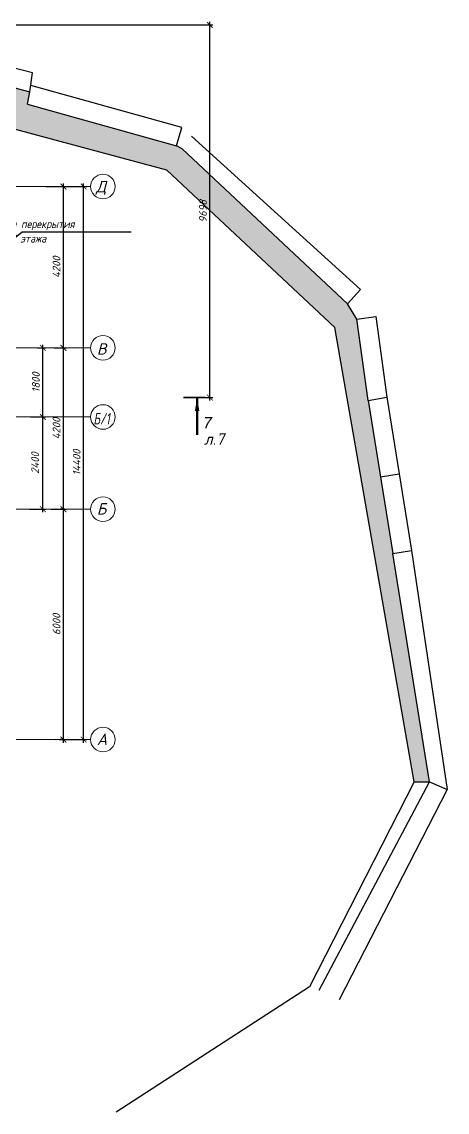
# Model space of a CAD drawing. Header units: millimetres. Extents: x -6419137 to 687965, y -598396 to 179722.
# Drawn here: x 247648 to 258738, y 37960 to 66350 of the extents above; entities that cross this region are included whole.
import ezdxf
from ezdxf.enums import TextEntityAlignment as Align

# ---------------------------------------------------------------- set-up
doc = ezdxf.new("R2010")
doc.units = ezdxf.units.MM
doc.header["$MEASUREMENT"] = 0
doc.linetypes.add('Double Dashed', pattern=[1797.222233, 1325, -211.666656, 63.333344, -197.222233])
for name, color, linetype in [('RAM_TXT', 5, 'Continuous'), ('оси', 7, 'Continuous'), ('размеры', 7, 'Continuous'), ('стены наруж', 7, 'Continuous'), ('текст', 7, 'Continuous')]:
    doc.layers.add(name, color=color, linetype=linetype)
for name, color, linetype, lineweight in [('оси_Ном._пера__96', 7, 'Continuous', 5), ('оси_Ном._пера__97', 7, 'Continuous', 20), ('разрезы_Ном._пера__100', 7, 'Continuous', 50), ('разрезы_Ном._пера__97', 7, 'Continuous', 20), ('текст_Ном._пера__96', 7, 'Continuous', 5)]:
    doc.layers.add(name, color=color, linetype=linetype, lineweight=lineweight)
doc.styles.get("Standard").update_dxf_attribs({"font": 'isocpeui.ttf'})
doc.styles.add('СГЕНЕРИР_СТИЛЬ_2', font='gost_2_304-81_type.ttf')
doc.styles.add('СГЕНЕРИР_СТИЛЬ_7', font='ariali.ttf')
doc.dimstyles.get("Standard").update_dxf_attribs({"dimtxt": 150, "dimasz": 100, "dimexe": 100, "dimexo": 100, "dimgap": 80, "dimtad": 1, "dimtoh": 1, "dimdec": 0, "dimzin": 0, "dimdsep": 46, "dimtxsty": 'Standard', "dimblk": 'ARCHTICK', "dimblk2": 'ARCHTICK', "dimcen": 0.09, "dimdle": 100, "dimadec": 0, "dimazin": 0, "dimtfac": 1, "dimtdec": 0, "dimtofl": 0, "dimtmove": 0, "dimatfit": 3, "dimfxl": 1, "dimtolj": 1, "dimtzin": 0, "dimarcsym": 0})
doc.dimstyles.new('STEP', dxfattribs={"dimtxt": 200, "dimasz": 150, "dimexe": 80, "dimexo": 80, "dimgap": 80, "dimtad": 1, "dimdec": 0, "dimzin": 0, "dimdsep": 46, "dimtxsty": 'Standard', "dimblk": 'ARCHTICK', "dimcen": 150, "dimdle": 80, "dimadec": 0, "dimazin": 0, "dimtfac": 1, "dimtdec": 0, "dimtofl": 0, "dimtmove": 1, "dimatfit": 3, "dimfxl": 1, "dimtolj": 1, "dimtzin": 0, "dimarcsym": 0})

# ---------------------------------------------------------------- blocks, each defined once
blk = doc.blocks.new('A$C07077E92')
at = {"layer": 'стены наруж', "true_color": 0xcbc8bd}
h = blk.add_hatch(dxfattribs=at)
h.set_pattern_fill('ZIGZAG', color=9)
h.set_pattern_definition([(0, (0, 0), (0.125, 0.125), [0.125, -0.125]), (90, (0.125, 0), (-0.125, 0.125), [0.125, -0.125])])
h.paths.add_polyline_path([(-23.457, 2.776), (-23.482, 2.775), (-30.001, 2.726), (-36.011, 2.572), (-39.955, 2.485), (-43.988, 1.919), (-48.044, 1.447), (-50.073, 1.178), (-50.073, 1.176), (-52.022, 0.921), (-53.209, -0.316), (-53.153, -4.37), (-53.09, -6.365), (-53.09, -6.54), (-53.091, -8.531), (-52.555, -8.532), (-52.569, -10.669), (-52.639, -12.582), (-51.813, -12.436), (-51.807, -0.441), (-39.923, 1.215), (-23.264, 1.483)])
h.paths.add_polyline_path([(12.511, 5.055), (-0.257, 5.083), (-12.334, 5.231), (-14.269, 5.26), (-14.402, 5.293), (-20.123, 3.451), (-22.4, 2.782), (-23.457, 2.776), (-23.264, 1.483), (-21.925, 1.505), (-14.313, 3.968), (12.453, 3.955)])
h.paths.add_polyline_path([(33.912, 4.426), (31.681, 5.017), (27.716, 4.968), (27.716, 4.968), (17.703, 5.04), (13.728, 5.052), (12.511, 5.055), (12.453, 3.955), (31.687, 3.946), (37.482, 2.39), (41.867, -1.706), (43.932, -13.532), (44.334, -13.538), (43.373, -7.588), (42.731, -3.607), (42.435, -1.491), (42.199, -1.093), (37.887, 2.943), (37.741, 3.021), (33.856, 4.105)])
at = {"layer": 'стены наруж', "color": 253, "true_color": 0xa3a3a3}
for p, q in [((43.932, -13.532), (41.201, -18.875)), ((41.201, -18.875), (36.165, -22.137))]:
    blk.add_line(p, q, dxfattribs=at)
at = {"layer": 'стены наруж', "lineweight": 30}
for points in [[(31.681, 5.017), (33.912, 4.426), (33.982, 4.921), (31.681, 5.517)], [(33.856, 4.105), (37.741, 3.021), (37.878, 3.501), (33.942, 4.598)], [(37.887, 2.943), (42.199, -1.093), (42.531, -0.719), (38.125, 3.277)], [(42.435, -1.491), (42.199, -1.093)], [(42.731, -3.607), (42.435, -1.491), (42.931, -1.422), (43.224, -3.52)], [(42.731, -3.607), (43.224, -3.52), (43.866, -7.509)], [(42.731, -3.607), (43.373, -7.588), (43.866, -7.509)], [(43.052, -5.597), (43.545, -5.514)], [(43.373, -7.588), (43.866, -7.509), (44.795, -13.734)], [(44.334, -13.538), (43.373, -7.588), (43.373, -7.588)], [(41.46, -18.959), (44.334, -13.538), (44.795, -13.734), (41.98, -19.215)]]:
    blk.add_lwpolyline(points, dxfattribs=at)
at = {"layer": 'стены наруж', "color": 253, "lineweight": 30, "true_color": 0xa3a3a3}
for points in [[(33.856, 4.105), (33.912, 4.426)], [(37.887, 2.943), (37.741, 3.021)], [(43.932, -13.532), (44.334, -13.538)]]:
    blk.add_lwpolyline(points, dxfattribs=at)
at = {"layer": 'стены наруж', "color": 253, "true_color": 0xa3a3a3}
blk.add_lwpolyline([(43.932, -13.532), (41.867, -1.706), (37.482, 2.39), (31.687, 3.946), (-14.313, 3.968), (-21.925, 1.505), (-39.923, 1.215), (-51.807, -0.441), (-51.813, -12.436)], dxfattribs=at)
blk = doc.blocks.new('Стандартный маркер сетки_14')
at = {"layer": 'оси_Ном._пера__96', "linetype": 'Double Dashed'}
for q in [(0, 0), (76535, 0)]:
    blk.add_line((900, 0), q, dxfattribs=at)
blk.add_point((900, 0), dxfattribs=at)
blk.add_point((900, 0), dxfattribs=at)
at = {"layer": 'оси_Ном._пера__97', "linetype": 'Continuous'}
blk.add_circle((-320, 0), 320, dxfattribs=at)
at = {"layer": 'оси_Ном._пера__96', "style": 'СГЕНЕРИР_СТИЛЬ_2'}
for tag, p in [('AC_MarkerText_1_1', (-244, 270)), ('AC_MarkerText_1_2', (77991, 270))]:
    blk.add_attdef(tag, text='', height=350, rotation=180, dxfattribs=at).set_placement(p, align=Align.BOTTOM_LEFT)
blk = doc.blocks.new('Стандартный маркер сетки_16')
at = {"layer": 'оси_Ном._пера__96', "linetype": 'Double Dashed'}
for q in [(0, 0), (41068, 0)]:
    blk.add_line((900, 0), q, dxfattribs=at)
blk.add_point((900, 0), dxfattribs=at)
blk.add_point((900, 0), dxfattribs=at)
at = {"layer": 'оси_Ном._пера__97', "linetype": 'Continuous'}
blk.add_circle((-320, 0), 320, dxfattribs=at)
at = {"layer": 'оси_Ном._пера__96', "style": 'СГЕНЕРИР_СТИЛЬ_2'}
blk.add_attdef('AC_MarkerText_1', text='', height=350, rotation=180, dxfattribs=at).set_placement((-261, 270), align=Align.BOTTOM_LEFT)
blk = doc.blocks.new('_ArchTick')
at = {"color": 0, "linetype": 'ByBlock', "const_width": 0.15}
blk.add_lwpolyline([(-0.5, -0.5), (0.5, 0.5)], dxfattribs=at)
blk = doc.blocks.new('*D178')
at = {"layer": 'Defpoints', "color": 0, "transparency": 16777216}
for p in [(248734, 53661), (248838, 53661), (248770, 47661)]:
    blk.add_point(p, dxfattribs=at)
at = {"layer": 'размеры', "color": 0, "lineweight": -2, "transparency": 16777216}
for p, q in [((248758, 53661), (248654, 53661)), ((248734, 47581), (248734, 53741)), ((248690, 47661), (248654, 47661))]:
    blk.add_line(p, q, dxfattribs=at)
at = {"layer": 'размеры', "color": 0, "lineweight": -2, "transparency": 16777216, "xscale": 150, "yscale": 150, "zscale": 150}
for p, rotation in [((248734, 53661), 90), ((248734, 47661), 270)]:
    blk.add_blockref('_ArchTick', p, dxfattribs=dict(at, rotation=rotation))
at = {"layer": 'размеры', "color": 0, "transparency": 16777216, "insert": (248554, 50661), "char_height": 200, "attachment_point": 5, "rotation": 90}
blk.add_mtext('\\A1;6000', dxfattribs=at)
blk = doc.blocks.new('*D179')
at = {"layer": 'Defpoints', "color": 0, "transparency": 16777216}
for p in [(248415, 57861), (248734, 57861), (248331, 53661)]:
    blk.add_point(p, dxfattribs=at)
at = {"layer": 'размеры', "color": 0, "lineweight": -2, "transparency": 16777216}
for p, q in [((248734, 53581), (248734, 57941)), ((248495, 57861), (248814, 57861)), ((248411, 53661), (248814, 53661))]:
    blk.add_line(p, q, dxfattribs=at)
at = {"layer": 'размеры', "color": 0, "lineweight": -2, "transparency": 16777216, "xscale": 150, "yscale": 150, "zscale": 150}
for p, rotation in [((248734, 57861), 90), ((248734, 53661), 270)]:
    blk.add_blockref('_ArchTick', p, dxfattribs=dict(at, rotation=rotation))
at = {"layer": 'размеры', "color": 0, "transparency": 16777216, "insert": (248554, 55761), "char_height": 200, "attachment_point": 5, "rotation": 90}
blk.add_mtext('\\A1;4200', dxfattribs=at)
blk = doc.blocks.new('*D180')
at = {"layer": 'Defpoints', "color": 0, "transparency": 16777216}
for p in [(248198, 62061), (248734, 62061), (248472, 57861)]:
    blk.add_point(p, dxfattribs=at)
at = {"layer": 'размеры', "color": 0, "lineweight": -2, "transparency": 16777216}
for p, q in [((248278, 62061), (248814, 62061)), ((248734, 57781), (248734, 62141)), ((248552, 57861), (248814, 57861))]:
    blk.add_line(p, q, dxfattribs=at)
at = {"layer": 'размеры', "color": 0, "lineweight": -2, "transparency": 16777216, "xscale": 150, "yscale": 150, "zscale": 150}
for p, rotation in [((248734, 62061), 90), ((248734, 57861), 270)]:
    blk.add_blockref('_ArchTick', p, dxfattribs=dict(at, rotation=rotation))
at = {"layer": 'размеры', "color": 0, "transparency": 16777216, "insert": (248554, 59961), "char_height": 200, "attachment_point": 5, "rotation": 90}
blk.add_mtext('\\A1;4200', dxfattribs=at)
blk = doc.blocks.new('*D181')
at = {"layer": 'Defpoints', "color": 0, "transparency": 16777216}
for p in [(248435, 62061), (249260, 62061), (248543, 47661)]:
    blk.add_point(p, dxfattribs=at)
at = {"layer": 'размеры', "color": 0, "lineweight": -2, "transparency": 16777216}
for p, q in [((248515, 62061), (249340, 62061)), ((249260, 47581), (249260, 62141)), ((248623, 47661), (249340, 47661))]:
    blk.add_line(p, q, dxfattribs=at)
at = {"layer": 'размеры', "color": 0, "lineweight": -2, "transparency": 16777216, "xscale": 150, "yscale": 150, "zscale": 150}
for p, rotation in [((249260, 62061), 90), ((249260, 47661), 270)]:
    blk.add_blockref('_ArchTick', p, dxfattribs=dict(at, rotation=rotation))
at = {"layer": 'размеры', "color": 0, "transparency": 16777216, "insert": (249080, 54876), "char_height": 200, "attachment_point": 5, "rotation": 90}
blk.add_mtext('\\A1;14400', dxfattribs=at)
blk = doc.blocks.new('Стандартный маркер сетки_18')
at = {"layer": 'оси_Ном._пера__96', "linetype": 'Double Dashed'}
for q in [(0, 0), (76535, 0)]:
    blk.add_line((900, 0), q, dxfattribs=at)
blk.add_point((900, 0), dxfattribs=at)
blk.add_point((900, 0), dxfattribs=at)
at = {"layer": 'оси_Ном._пера__97', "linetype": 'Continuous'}
blk.add_circle((-320, 0), 320, dxfattribs=at)
at = {"layer": 'оси_Ном._пера__96', "style": 'СГЕНЕРИР_СТИЛЬ_2'}
for tag, p in [('AC_MarkerText_1_1', (-244, 270)), ('AC_MarkerText_1_2', (77991, 270))]:
    blk.add_attdef(tag, text='', height=350, rotation=180, dxfattribs=at).set_placement(p, align=Align.BOTTOM_LEFT)
blk = doc.blocks.new('Стандартный маркер сетки_15')
at = {"layer": 'оси_Ном._пера__96', "linetype": 'Double Dashed'}
for q in [(0, 0), (76535, 0)]:
    blk.add_line((900, 0), q, dxfattribs=at)
blk.add_point((900, 0), dxfattribs=at)
blk.add_point((900, 0), dxfattribs=at)
at = {"layer": 'оси_Ном._пера__97', "linetype": 'Continuous'}
blk.add_circle((-320, 0), 320, dxfattribs=at)
at = {"layer": 'оси_Ном._пера__96', "style": 'СГЕНЕРИР_СТИЛЬ_2'}
for tag, p in [('AC_MarkerText_1_1', (-261, 270)), ('AC_MarkerText_1_2', (77974, 270))]:
    blk.add_attdef(tag, text='', height=350, rotation=180, dxfattribs=at).set_placement(p, align=Align.BOTTOM_LEFT)
blk = doc.blocks.new('*D276')
at = {"layer": 'Defpoints', "color": 0, "transparency": 16777216}
for p in [(247958, 56061), (248197, 56061), (247772, 53661)]:
    blk.add_point(p, dxfattribs=at)
at = {"layer": 'размеры', "color": 0, "lineweight": -2, "transparency": 16777216}
for p, q in [((248038, 56061), (248277, 56061)), ((248197, 53581), (248197, 56141)), ((247852, 53661), (248277, 53661))]:
    blk.add_line(p, q, dxfattribs=at)
at = {"layer": 'размеры', "color": 0, "lineweight": -2, "transparency": 16777216, "xscale": 150, "yscale": 150, "zscale": 150}
for p, rotation in [((248197, 56061), 90), ((248197, 53661), 270)]:
    blk.add_blockref('_ArchTick', p, dxfattribs=dict(at, rotation=rotation))
at = {"layer": 'размеры', "color": 0, "transparency": 16777216, "insert": (247995, 54861), "char_height": 200, "attachment_point": 5, "rotation": 90}
blk.add_mtext('\\A1;2400', dxfattribs=at)
blk = doc.blocks.new('*D279')
at = {"layer": 'Defpoints', "color": 0, "transparency": 16777216}
for p in [(247980, 57861), (248197, 57861), (247793, 56061)]:
    blk.add_point(p, dxfattribs=at)
at = {"layer": 'размеры', "color": 0, "lineweight": -2, "transparency": 16777216}
for p, q in [((248197, 55981), (248197, 57941)), ((248060, 57861), (248277, 57861)), ((247873, 56061), (248277, 56061))]:
    blk.add_line(p, q, dxfattribs=at)
at = {"layer": 'размеры', "color": 0, "lineweight": -2, "transparency": 16777216, "xscale": 150, "yscale": 150, "zscale": 150}
for p, rotation in [((248197, 57861), 90), ((248197, 56061), 270)]:
    blk.add_blockref('_ArchTick', p, dxfattribs=dict(at, rotation=rotation))
at = {"layer": 'размеры', "color": 0, "transparency": 16777216, "insert": (248017, 56961), "char_height": 200, "attachment_point": 5, "rotation": 90}
blk.add_mtext('\\A1;1800', dxfattribs=at)
blk = doc.blocks.new('*D322')
at = {"layer": 'Defpoints', "color": 0, "transparency": 16777216}
for p in [(243192, 66268), (252550, 66268), (251860, 56570)]:
    blk.add_point(p, dxfattribs=at)
at = {"layer": 'RAM_TXT', "color": 0, "lineweight": -2, "transparency": 16777216}
for p, q in [((243272, 66268), (252630, 66268)), ((252550, 56490), (252550, 66348)), ((251940, 56570), (252630, 56570))]:
    blk.add_line(p, q, dxfattribs=at)
at = {"layer": 'RAM_TXT', "color": 0, "lineweight": -2, "transparency": 16777216, "xscale": 150, "yscale": 150, "zscale": 150}
for p, rotation in [((252550, 66268), 90), ((252550, 56570), 270)]:
    blk.add_blockref('_ArchTick', p, dxfattribs=dict(at, rotation=rotation))
at = {"layer": 'RAM_TXT', "color": 0, "transparency": 16777216, "insert": (252370, 61419), "char_height": 200, "attachment_point": 5, "rotation": 90}
blk.add_mtext('\\A1;9698', dxfattribs=at)
blk = doc.blocks.new('A$C28FD1EF7')
at = {"layer": 'разрезы_Ном._пера__100', "linetype": 'Continuous', "const_width": 50}
blk.add_lwpolyline([(29313, -1373), (29886, -1373)], dxfattribs=at)
at = {"layer": 'разрезы_Ном._пера__97', "insert": (30062, -2030), "char_height": 300, "attachment_point": 6, "style": 'СГЕНЕРИР_СТИЛЬ_7'}
blk.add_mtext('7', dxfattribs=at)
at = {"layer": 'разрезы_Ном._пера__100', "linetype": 'Continuous', "lineweight": 9}
blk.add_leader([(29671, -1373), (29671, -2346)], dimstyle='Standard', override={"dimasz": 350, "dimgap": 80, "dimtad": 0}, dxfattribs=at)

msp = doc.modelspace()

# ---------------------------------------------------------------- block references
at = {"linetype": 'Continuous', "xscale": 1000, "yscale": 1000, "zscale": 1000}
msp.add_blockref('A$C07077E92', (213943.3, 60097.1), dxfattribs=at)
at = {"layer": 'оси', "color": 251, "lineweight": 5}
ref = msp.add_blockref('Стандартный маркер сетки_18', (249443.3, 62061.5), dxfattribs=dict(at, zscale=1000, rotation=180))
ref.add_attrib('AC_MarkerText_1', 'Д', dxfattribs={"color": 7, "linetype": 'Continuous', "lineweight": 13, "height": 300, "rotation": 360}).set_placement((249579.9, 61818.2), align=Align.BOTTOM_LEFT)
at = {"layer": 'оси', "color": 251, "linetype": 'Continuous', "lineweight": 5}
ref = msp.add_blockref('Стандартный маркер сетки_16', (249443.3, 57861.5), dxfattribs=dict(at, zscale=1000, rotation=180))
ref.add_attrib('AC_MarkerText_1', 'В', dxfattribs={"color": 7, "linetype": 'Continuous', "lineweight": 13, "height": 300, "rotation": 360}).set_placement((249605.5, 57591.8), align=Align.BOTTOM_LEFT)
at = {"layer": 'оси', "color": 251, "lineweight": 13}
ref = msp.add_blockref('Стандартный маркер сетки_15', (249443.3, 56061.5), dxfattribs=dict(at, zscale=1000, rotation=180))
ref.add_attrib('AC_MarkerText_1', ' Б/1', dxfattribs={"color": 7, "linetype": 'Continuous', "lineweight": 13, "height": 300, "width": 0.7}).set_placement((249381.7, 55775.8), align=Align.BOTTOM_LEFT)
at = {"layer": 'оси', "color": 251, "lineweight": 5}
ref = msp.add_blockref('Стандартный маркер сетки_14', (249443.3, 53661.5), dxfattribs=dict(at, zscale=1000, rotation=180))
ref.add_attrib('AC_MarkerText_1', 'Б', dxfattribs={"color": 7, "linetype": 'Continuous', "lineweight": 13, "height": 300, "rotation": 360}).set_placement((249604.4, 53429.2), align=Align.BOTTOM_LEFT)
ref = msp.add_blockref('Стандартный маркер сетки_14', (249443.3, 47661.5), dxfattribs=dict(at, zscale=1000, rotation=180))
ref.add_attrib('AC_MarkerText_1', 'А', dxfattribs={"color": 7, "linetype": 'Continuous', "lineweight": 13, "height": 300, "rotation": 360}).set_placement((249604.4, 47429.2), align=Align.BOTTOM_LEFT)
at = {"layer": 'разрезы_Ном._пера__100'}
msp.add_blockref('A$C28FD1EF7', (222547.5, 57942.4), dxfattribs=at)

# ---------------------------------------------------------------- texts
at = {"layer": 'текст', "linetype": 'Continuous', "insert": (247763.5, 60897.5), "char_height": 210, "attachment_point": 5, "line_spacing_factor": 1.076174}
msp.add_mtext('{\\W0.9;Граница перекрытия\\P 2 этажа}', dxfattribs=at)
at = {"layer": 'текст_Ном._пера__96', "linetype": 'Continuous', "insert": (252657.5, 55485.2), "char_height": 300, "attachment_point": 5}
msp.add_mtext('л.7', dxfattribs=at)

# ---------------------------------------------------------------- dimensions: what is measured, and where the dimension line sits
at = {"layer": 'RAM_TXT', "color": 30}
dim = msp.add_linear_dim(base=(252550.3, 66267.5), p1=(251860.4, 56569.9), p2=(243192.3, 66267.5), angle=90, dimstyle='STEP', dxfattribs=at)
dim.commit()
dim.dimension.update_dxf_attribs({"geometry": '*D322', "text_midpoint": (252370.3, 61418.7)})
at = {"layer": 'размеры'}
for base, p1, p2, picture, middle in [((248734.1, 62061.5), (248471.5, 57861.5), (248197.8, 62061.5), '*D180', (248734.1, 59961.5)), ((249259.7, 62061.5), (248543.3, 47661.5), (248435.4, 62061.5), '*D181', (249259.7, 54875.7)), ((248196.6, 57861.5), (247793.3, 56061.5), (247979.9, 57861.5), '*D279', (248196.6, 56961.5)), ((248734.1, 57861.5), (248330.8, 53661.5), (248415.2, 57861.5), '*D179', (248734.1, 55761.5)), ((248196.6, 56061.5), (247771.7, 53661.5), (247958.3, 56061.5), '*D276', (248175, 54861.5)), ((248734.1, 53661.5), (248769.5, 47661.5), (248837.6, 53661.5), '*D178', (248734.1, 50661.5))]:
    dim = msp.add_linear_dim(base=base, p1=p1, p2=p2, angle=90, dimstyle='STEP', dxfattribs=at)
    dim.commit()
    dim.dimension.update_dxf_attribs({"geometry": picture, "text_midpoint": middle, "dimtype": 160})

# ---------------------------------------------------------------- leaders
at = {"layer": 'текст', "lineweight": 0}
msp.add_leader([(246692.3, 60108.3), (247661.2, 60877.8), (250496, 60877.8)], dimstyle='STEP', override={"dimgap": 80, "dimtad": 0}, dxfattribs=at)

doc.saveas('drawing.dxf')
